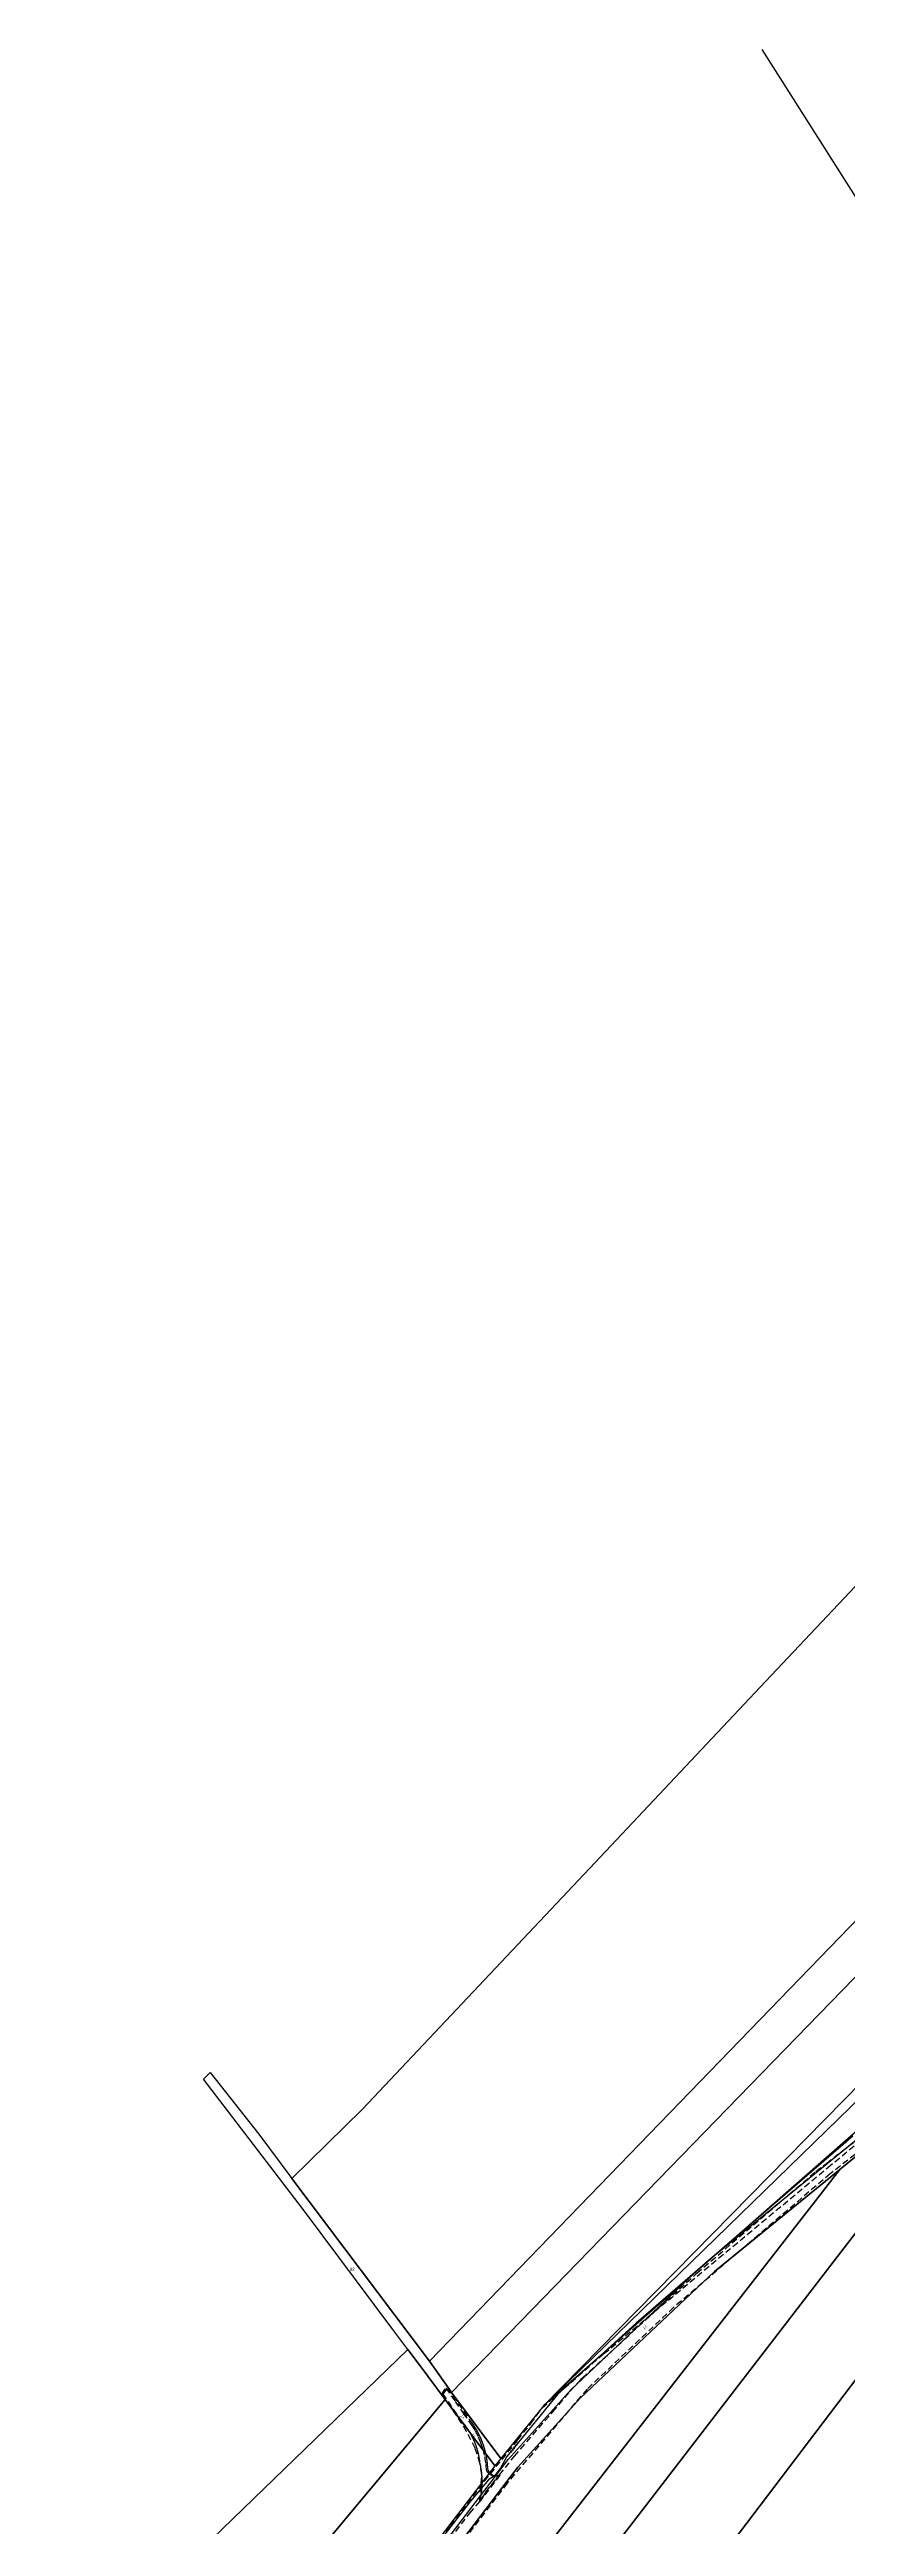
# Model space of a CAD drawing. Header units: metres. Extents: x 7542702 to 7555152, y 5804026 to 5815503.
# Drawn here: x 7547986 to 7548243, y 5807100 to 5807897 of the extents above; entities that cross this region are included whole.
import ezdxf

# ---------------------------------------------------------------- set-up
doc = ezdxf.new("R2010")
doc.units = ezdxf.units.M
doc.linetypes.add('4001', pattern=[0])
doc.linetypes.add('4003', pattern=[3, 2, -1])
for name, color, linetype in [('Drogi', 135, 'Continuous'), ('Dzialki', 165, 'Continuous'), ('Projekty', 252, 'Continuous'), ('Uz_Telekomunikacja', 252, 'Continuous')]:
    doc.layers.add(name, color=color, linetype=linetype)
doc.styles.get("Standard").update_dxf_attribs({"font": 'arial.ttf'})

# ---------------------------------------------------------------- blocks, each defined once
blk = doc.blocks.new('1756')
at = {"layer": 'Uz_Telekomunikacja', "color": 220, "linetype": 'Continuous'}
for radius in [0.16, 0.08]:
    blk.add_circle((0, 0), radius, dxfattribs=at)

msp = doc.modelspace()

# ---------------------------------------------------------------- linework, layer by layer
at = {"layer": 'Drogi', "color": 8, "linetype": '4003'}
for p, q in [((7548275.83, 5807243.62), (7548236.98, 5807213.53)), ((7548235.73, 5807216.88), (7548254.37, 5807231.33)), ((7548194.05, 5807181.5), (7548232.36, 5807214.28)), ((7548232.36, 5807214.28), (7548235.73, 5807216.88)), ((7548236.98, 5807213.53), (7548186.59, 5807170.46)), ((7548170.81, 5807160.25), (7548194.05, 5807181.5)), ((7548186.59, 5807170.46), (7548158.76, 5807144.19)), ((7548157.24, 5807147.71), (7548170.81, 5807160.25)), ((7548112, 5807142.62), (7548113.36, 5807144.53)), ((7548116.86, 5807135.64), (7548112, 5807142.62)), ((7548112.51, 5807142.56), (7548113.87, 5807144.51)), ((7548118.68, 5807133.6), (7548112.51, 5807142.56)), ((7548113.36, 5807144.53), (7548116.34, 5807140.26)), ((7548113.87, 5807144.51), (7548120.8, 5807134.54)), ((7548158.76, 5807144.19), (7548133.05, 5807113.94)), ((7548147.71, 5807136.9), (7548153.36, 5807143.55)), ((7548153.36, 5807143.55), (7548156.42, 5807146.83)), ((7548156.42, 5807146.83), (7548157.24, 5807147.71)), ((7548116.34, 5807140.26), (7548118.92, 5807136.45)), ((7548120.03, 5807130.52), (7548116.86, 5807135.64)), ((7548118.92, 5807136.45), (7548121.74, 5807132.53)), ((7548120.8, 5807134.54), (7548120.86, 5807134.46)), ((7548120.86, 5807134.46), (7548120.92, 5807134.38)), ((7548120.92, 5807134.38), (7548120.99, 5807134.3)), ((7548120.99, 5807134.3), (7548121.05, 5807134.22)), ((7548135.45, 5807122.63), (7548147.71, 5807136.9)), ((7548118.74, 5807133.52), (7548118.68, 5807133.6)), ((7548118.8, 5807133.45), (7548118.74, 5807133.52)), ((7548118.87, 5807133.37), (7548118.8, 5807133.45)), ((7548118.93, 5807133.29), (7548118.87, 5807133.37)), ((7548119, 5807133.22), (7548118.93, 5807133.29)), ((7548119.06, 5807133.14), (7548119, 5807133.22)), ((7548119.12, 5807133.06), (7548119.06, 5807133.14)), ((7548119.18, 5807132.98), (7548119.12, 5807133.06)), ((7548119.24, 5807132.9), (7548119.18, 5807132.98)), ((7548119.31, 5807132.83), (7548119.24, 5807132.9)), ((7548119.37, 5807132.75), (7548119.31, 5807132.83)), ((7548119.43, 5807132.67), (7548119.37, 5807132.75)), ((7548119.49, 5807132.59), (7548119.43, 5807132.67)), ((7548119.55, 5807132.51), (7548119.49, 5807132.59)), ((7548119.61, 5807132.43), (7548119.55, 5807132.51)), ((7548119.67, 5807132.35), (7548119.61, 5807132.43)), ((7548119.73, 5807132.27), (7548119.67, 5807132.35)), ((7548119.79, 5807132.19), (7548119.73, 5807132.27)), ((7548119.85, 5807132.11), (7548119.79, 5807132.19)), ((7548119.91, 5807132.02), (7548119.85, 5807132.11)), ((7548119.96, 5807131.94), (7548119.91, 5807132.02)), ((7548120.02, 5807131.86), (7548119.96, 5807131.94)), ((7548120.08, 5807131.78), (7548120.02, 5807131.86)), ((7548122.77, 5807125.15), (7548120.03, 5807130.52)), ((7548120.14, 5807131.7), (7548120.08, 5807131.78)), ((7548120.19, 5807131.62), (7548120.14, 5807131.7)), ((7548120.25, 5807131.53), (7548120.19, 5807131.62)), ((7548120.31, 5807131.45), (7548120.25, 5807131.53)), ((7548120.36, 5807131.37), (7548120.31, 5807131.45)), ((7548120.42, 5807131.28), (7548120.36, 5807131.37)), ((7548120.47, 5807131.2), (7548120.42, 5807131.28)), ((7548120.53, 5807131.12), (7548120.47, 5807131.2)), ((7548120.58, 5807131.03), (7548120.53, 5807131.12)), ((7548120.64, 5807130.95), (7548120.58, 5807131.03)), ((7548120.69, 5807130.86), (7548120.64, 5807130.95)), ((7548120.74, 5807130.78), (7548120.69, 5807130.86)), ((7548120.8, 5807130.7), (7548120.74, 5807130.78)), ((7548120.85, 5807130.61), (7548120.8, 5807130.7)), ((7548120.9, 5807130.52), (7548120.85, 5807130.61)), ((7548120.95, 5807130.44), (7548120.9, 5807130.52)), ((7548121, 5807130.35), (7548120.95, 5807130.44)), ((7548121.06, 5807130.27), (7548121, 5807130.35)), ((7548121.05, 5807134.22), (7548121.11, 5807134.14)), ((7548121.11, 5807130.18), (7548121.06, 5807130.27)), ((7548121.11, 5807134.14), (7548121.17, 5807134.06)), ((7548121.16, 5807130.1), (7548121.11, 5807130.18)), ((7548121.21, 5807130.01), (7548121.16, 5807130.1)), ((7548121.17, 5807134.06), (7548121.23, 5807133.98)), ((7548121.26, 5807129.92), (7548121.21, 5807130.01)), ((7548121.23, 5807133.98), (7548121.29, 5807133.9)), ((7548121.31, 5807129.84), (7548121.26, 5807129.92)), ((7548121.29, 5807133.9), (7548121.35, 5807133.82)), ((7548121.36, 5807129.75), (7548121.31, 5807129.84)), ((7548121.35, 5807133.82), (7548121.41, 5807133.74)), ((7548121.4, 5807129.66), (7548121.36, 5807129.75)), ((7548121.45, 5807129.57), (7548121.4, 5807129.66)), ((7548121.41, 5807133.74), (7548121.47, 5807133.66)), ((7548121.5, 5807129.49), (7548121.45, 5807129.57)), ((7548121.47, 5807133.66), (7548121.53, 5807133.58)), ((7548121.55, 5807129.4), (7548121.5, 5807129.49)), ((7548121.53, 5807133.58), (7548121.59, 5807133.5)), ((7548121.6, 5807129.31), (7548121.55, 5807129.4)), ((7548121.59, 5807133.5), (7548121.65, 5807133.42)), ((7548121.64, 5807129.22), (7548121.6, 5807129.31)), ((7548121.69, 5807129.13), (7548121.64, 5807129.22)), ((7548121.65, 5807133.42), (7548121.7, 5807133.34)), ((7548121.74, 5807129.04), (7548121.69, 5807129.13)), ((7548121.7, 5807133.34), (7548121.76, 5807133.26)), ((7548121.74, 5807132.53), (7548122.79, 5807130.79)), ((7548121.78, 5807128.96), (7548121.74, 5807129.04)), ((7548121.76, 5807133.26), (7548121.82, 5807133.18)), ((7548121.83, 5807128.87), (7548121.78, 5807128.96)), ((7548121.82, 5807133.18), (7548121.88, 5807133.1)), ((7548121.87, 5807128.78), (7548121.83, 5807128.87)), ((7548121.92, 5807128.69), (7548121.87, 5807128.78)), ((7548121.88, 5807133.1), (7548121.93, 5807133.01)), ((7548121.96, 5807128.6), (7548121.92, 5807128.69)), ((7548121.93, 5807133.01), (7548121.99, 5807132.93)), ((7548122, 5807128.51), (7548121.96, 5807128.6)), ((7548121.99, 5807132.93), (7548122.05, 5807132.85)), ((7548122.05, 5807128.42), (7548122, 5807128.51)), ((7548122.05, 5807132.85), (7548122.1, 5807132.76)), ((7548122.09, 5807128.33), (7548122.05, 5807128.42)), ((7548122.13, 5807128.24), (7548122.09, 5807128.33)), ((7548122.1, 5807132.76), (7548122.16, 5807132.68)), ((7548122.18, 5807128.15), (7548122.13, 5807128.24)), ((7548122.16, 5807132.68), (7548122.21, 5807132.6)), ((7548122.22, 5807128.06), (7548122.18, 5807128.15)), ((7548122.21, 5807132.6), (7548122.27, 5807132.52)), ((7548122.26, 5807127.97), (7548122.22, 5807128.06)), ((7548122.3, 5807127.88), (7548122.26, 5807127.97)), ((7548122.27, 5807132.52), (7548122.32, 5807132.43)), ((7548122.34, 5807127.78), (7548122.3, 5807127.88)), ((7548122.32, 5807132.43), (7548122.38, 5807132.35)), ((7548122.38, 5807127.69), (7548122.34, 5807127.78)), ((7548122.38, 5807132.35), (7548122.43, 5807132.26)), ((7548122.42, 5807127.6), (7548122.38, 5807127.69)), ((7548122.46, 5807127.51), (7548122.42, 5807127.6)), ((7548122.43, 5807132.26), (7548122.49, 5807132.18)), ((7548122.5, 5807127.42), (7548122.46, 5807127.51)), ((7548122.49, 5807132.18), (7548122.54, 5807132.1)), ((7548122.54, 5807127.32), (7548122.5, 5807127.42)), ((7548122.54, 5807132.1), (7548122.59, 5807132.01)), ((7548122.58, 5807127.23), (7548122.54, 5807127.32)), ((7548122.62, 5807127.14), (7548122.58, 5807127.23)), ((7548122.59, 5807132.01), (7548122.65, 5807131.93)), ((7548122.66, 5807127.05), (7548122.62, 5807127.14)), ((7548122.65, 5807131.93), (7548122.7, 5807131.84)), ((7548122.69, 5807126.96), (7548122.66, 5807127.05)), ((7548122.73, 5807126.86), (7548122.69, 5807126.96)), ((7548122.7, 5807131.84), (7548122.75, 5807131.76)), ((7548122.77, 5807126.77), (7548122.73, 5807126.86)), ((7548122.75, 5807131.76), (7548122.8, 5807131.67)), ((7548122.8, 5807126.68), (7548122.77, 5807126.77)), ((7548122.79, 5807130.79), (7548123.78, 5807128.82)), ((7548122.8, 5807131.67), (7548122.86, 5807131.58)), ((7548122.84, 5807126.58), (7548122.8, 5807126.68)), ((7548122.88, 5807126.49), (7548122.84, 5807126.58)), ((7548122.86, 5807131.58), (7548122.91, 5807131.5)), ((7548122.91, 5807126.4), (7548122.88, 5807126.49)), ((7548122.91, 5807131.5), (7548122.96, 5807131.41)), ((7548122.95, 5807126.3), (7548122.91, 5807126.4)), ((7548122.98, 5807126.21), (7548122.95, 5807126.3)), ((7548122.96, 5807131.41), (7548123.01, 5807131.33)), ((7548123.01, 5807131.33), (7548123.06, 5807131.24)), ((7548123.06, 5807131.24), (7548123.11, 5807131.15)), ((7548123.11, 5807131.15), (7548123.16, 5807131.07)), ((7548123.16, 5807131.07), (7548123.21, 5807130.98)), ((7548123.21, 5807130.98), (7548123.26, 5807130.89)), ((7548123.26, 5807130.89), (7548123.31, 5807130.81)), ((7548123.31, 5807130.81), (7548123.35, 5807130.72)), ((7548123.35, 5807130.72), (7548123.4, 5807130.63)), ((7548123.4, 5807130.63), (7548123.45, 5807130.54)), ((7548123.45, 5807130.54), (7548123.5, 5807130.46)), ((7548123.5, 5807130.46), (7548123.54, 5807130.37)), ((7548123.54, 5807130.37), (7548123.59, 5807130.28)), ((7548123.59, 5807130.28), (7548123.64, 5807130.19)), ((7548123.64, 5807130.19), (7548123.68, 5807130.1)), ((7548123.68, 5807130.1), (7548123.73, 5807130.01)), ((7548123.73, 5807130.01), (7548123.78, 5807129.92)), ((7548123.78, 5807129.92), (7548123.82, 5807129.83)), ((7548123.78, 5807128.82), (7548124.51, 5807126.98)), ((7548123.82, 5807129.83), (7548123.87, 5807129.74)), ((7548123.87, 5807129.74), (7548123.91, 5807129.66)), ((7548123.91, 5807129.66), (7548123.96, 5807129.57)), ((7548123.96, 5807129.57), (7548124, 5807129.48)), ((7548124, 5807129.48), (7548124.04, 5807129.39)), ((7548124.04, 5807129.39), (7548124.09, 5807129.3)), ((7548124.09, 5807129.3), (7548124.13, 5807129.2)), ((7548124.13, 5807129.2), (7548124.17, 5807129.12)), ((7548124.17, 5807129.12), (7548124.21, 5807129.02)), ((7548124.21, 5807129.02), (7548124.26, 5807128.93)), ((7548124.26, 5807128.93), (7548124.3, 5807128.84)), ((7548124.3, 5807128.84), (7548124.34, 5807128.75)), ((7548124.34, 5807128.75), (7548124.38, 5807128.66)), ((7548124.38, 5807128.66), (7548124.42, 5807128.57)), ((7548124.42, 5807128.57), (7548124.46, 5807128.48)), ((7548124.46, 5807128.48), (7548124.5, 5807128.39)), ((7548124.5, 5807128.39), (7548124.54, 5807128.29)), ((7548124.51, 5807126.98), (7548125.21, 5807124.83)), ((7548124.54, 5807128.29), (7548124.58, 5807128.2)), ((7548124.58, 5807128.2), (7548124.62, 5807128.11)), ((7548124.62, 5807128.11), (7548124.66, 5807128.02)), ((7548124.66, 5807128.02), (7548124.7, 5807127.92)), ((7548124.7, 5807127.92), (7548124.73, 5807127.83)), ((7548124.73, 5807127.83), (7548124.77, 5807127.74)), ((7548124.77, 5807127.74), (7548124.81, 5807127.65)), ((7548124.81, 5807127.65), (7548124.84, 5807127.55)), ((7548124.84, 5807127.55), (7548124.88, 5807127.46)), ((7548124.88, 5807127.46), (7548124.92, 5807127.37)), ((7548124.92, 5807127.37), (7548124.95, 5807127.28)), ((7548124.95, 5807127.28), (7548124.99, 5807127.18)), ((7548124.99, 5807127.18), (7548125.02, 5807127.09)), ((7548125.02, 5807127.09), (7548125.06, 5807126.99)), ((7548125.06, 5807126.99), (7548125.09, 5807126.9)), ((7548125.09, 5807126.9), (7548125.13, 5807126.81)), ((7548125.13, 5807126.81), (7548125.16, 5807126.71)), ((7548125.16, 5807126.71), (7548125.2, 5807126.62)), ((7548125.2, 5807126.62), (7548125.23, 5807126.52)), ((7548125.23, 5807126.52), (7548125.26, 5807126.43)), ((7548125.26, 5807126.43), (7548125.29, 5807126.33)), ((7548125.29, 5807126.33), (7548125.33, 5807126.24)), ((7548124.32, 5807120.36), (7548122.77, 5807125.15)), ((7548123.01, 5807126.11), (7548122.98, 5807126.21)), ((7548123.05, 5807126.02), (7548123.01, 5807126.11)), ((7548123.08, 5807125.92), (7548123.05, 5807126.02)), ((7548123.11, 5807125.83), (7548123.08, 5807125.92)), ((7548123.15, 5807125.74), (7548123.11, 5807125.83)), ((7548123.18, 5807125.64), (7548123.15, 5807125.74)), ((7548123.21, 5807125.55), (7548123.18, 5807125.64)), ((7548123.25, 5807125.43), (7548123.21, 5807125.55)), ((7548123.28, 5807125.34), (7548123.25, 5807125.43)), ((7548123.31, 5807125.24), (7548123.28, 5807125.34)), ((7548123.34, 5807125.15), (7548123.31, 5807125.24)), ((7548123.37, 5807125.05), (7548123.34, 5807125.15)), ((7548123.4, 5807124.96), (7548123.37, 5807125.05)), ((7548123.43, 5807124.86), (7548123.4, 5807124.96)), ((7548123.46, 5807124.76), (7548123.43, 5807124.86)), ((7548123.48, 5807124.67), (7548123.46, 5807124.76)), ((7548123.51, 5807124.57), (7548123.48, 5807124.67)), ((7548123.54, 5807124.48), (7548123.51, 5807124.57)), ((7548123.57, 5807124.38), (7548123.54, 5807124.48)), ((7548123.59, 5807124.28), (7548123.57, 5807124.38)), ((7548123.62, 5807124.19), (7548123.59, 5807124.28)), ((7548123.64, 5807124.09), (7548123.62, 5807124.19)), ((7548123.67, 5807123.99), (7548123.64, 5807124.09)), ((7548123.7, 5807123.9), (7548123.67, 5807123.99)), ((7548123.72, 5807123.8), (7548123.7, 5807123.9)), ((7548123.74, 5807123.7), (7548123.72, 5807123.8)), ((7548123.77, 5807123.6), (7548123.74, 5807123.7)), ((7548123.79, 5807123.51), (7548123.77, 5807123.6)), ((7548123.81, 5807123.41), (7548123.79, 5807123.51)), ((7548123.84, 5807123.31), (7548123.81, 5807123.41)), ((7548123.86, 5807123.22), (7548123.84, 5807123.31)), ((7548123.88, 5807123.12), (7548123.86, 5807123.22)), ((7548123.9, 5807123.02), (7548123.88, 5807123.12)), ((7548123.92, 5807122.92), (7548123.9, 5807123.02)), ((7548123.94, 5807122.82), (7548123.92, 5807122.92)), ((7548123.96, 5807122.73), (7548123.94, 5807122.82)), ((7548123.98, 5807122.63), (7548123.96, 5807122.73)), ((7548124, 5807122.53), (7548123.98, 5807122.63)), ((7548124.02, 5807122.43), (7548124, 5807122.53)), ((7548124.04, 5807122.33), (7548124.02, 5807122.43)), ((7548124.06, 5807122.24), (7548124.04, 5807122.33)), ((7548124.07, 5807122.14), (7548124.06, 5807122.24)), ((7548124.09, 5807122.04), (7548124.07, 5807122.14)), ((7548124.11, 5807121.94), (7548124.09, 5807122.04)), ((7548124.12, 5807121.84), (7548124.11, 5807121.94)), ((7548124.14, 5807121.74), (7548124.12, 5807121.84)), ((7548124.16, 5807121.64), (7548124.14, 5807121.74)), ((7548124.17, 5807121.54), (7548124.16, 5807121.64)), ((7548124.19, 5807121.45), (7548124.17, 5807121.54)), ((7548124.2, 5807121.35), (7548124.19, 5807121.45)), ((7548124.22, 5807121.25), (7548124.2, 5807121.35)), ((7548124.23, 5807121.15), (7548124.22, 5807121.25)), ((7548124.24, 5807121.05), (7548124.23, 5807121.15)), ((7548124.25, 5807120.95), (7548124.24, 5807121.05)), ((7548124.27, 5807120.85), (7548124.25, 5807120.95)), ((7548124.28, 5807120.75), (7548124.27, 5807120.85)), ((7548124.29, 5807120.65), (7548124.28, 5807120.75)), ((7548124.3, 5807120.55), (7548124.29, 5807120.65)), ((7548124.31, 5807120.45), (7548124.3, 5807120.55)), ((7548124.32, 5807120.35), (7548124.31, 5807120.45)), ((7548124.93, 5807116.6), (7548124.32, 5807120.36)), ((7548124.35, 5807120.25), (7548124.32, 5807120.35)), ((7548124.37, 5807120.15), (7548124.35, 5807120.25)), ((7548124.39, 5807120.06), (7548124.37, 5807120.15)), ((7548124.41, 5807119.96), (7548124.39, 5807120.06)), ((7548124.44, 5807119.86), (7548124.41, 5807119.96)), ((7548124.46, 5807119.76), (7548124.44, 5807119.86)), ((7548124.48, 5807119.66), (7548124.46, 5807119.76)), ((7548124.5, 5807119.57), (7548124.48, 5807119.66)), ((7548124.52, 5807119.47), (7548124.5, 5807119.57)), ((7548124.54, 5807119.37), (7548124.52, 5807119.47)), ((7548124.56, 5807119.27), (7548124.54, 5807119.37)), ((7548124.57, 5807119.17), (7548124.56, 5807119.27)), ((7548124.59, 5807119.08), (7548124.57, 5807119.17)), ((7548124.61, 5807118.98), (7548124.59, 5807119.08)), ((7548124.63, 5807118.88), (7548124.61, 5807118.98)), ((7548124.64, 5807118.78), (7548124.63, 5807118.88)), ((7548124.66, 5807118.68), (7548124.64, 5807118.78)), ((7548124.68, 5807118.58), (7548124.66, 5807118.68)), ((7548124.7, 5807118.48), (7548124.68, 5807118.58)), ((7548124.71, 5807118.38), (7548124.7, 5807118.48)), ((7548124.73, 5807118.29), (7548124.71, 5807118.38)), ((7548125.21, 5807124.83), (7548125.79, 5807122.4)), ((7548125.33, 5807126.24), (7548125.34, 5807126.2)), ((7548125.34, 5807126.2), (7548125.37, 5807126.11)), ((7548125.37, 5807126.11), (7548125.4, 5807126.01)), ((7548125.4, 5807126.01), (7548125.43, 5807125.92)), ((7548125.43, 5807125.92), (7548125.46, 5807125.82)), ((7548125.46, 5807125.82), (7548125.49, 5807125.72)), ((7548125.49, 5807125.72), (7548125.52, 5807125.63)), ((7548125.52, 5807125.63), (7548125.55, 5807125.53)), ((7548125.55, 5807125.53), (7548125.58, 5807125.44)), ((7548125.58, 5807125.44), (7548125.61, 5807125.34)), ((7548125.61, 5807125.34), (7548125.64, 5807125.25)), ((7548125.64, 5807125.25), (7548125.67, 5807125.15)), ((7548125.67, 5807125.15), (7548125.7, 5807125.06)), ((7548125.7, 5807125.06), (7548125.72, 5807124.96)), ((7548125.72, 5807124.96), (7548125.75, 5807124.86)), ((7548125.75, 5807124.86), (7548125.78, 5807124.77)), ((7548125.78, 5807124.77), (7548125.8, 5807124.67)), ((7548125.79, 5807122.4), (7548126.15, 5807120.21)), ((7548125.8, 5807124.67), (7548125.83, 5807124.57)), ((7548125.83, 5807124.57), (7548125.85, 5807124.48)), ((7548125.85, 5807124.48), (7548125.88, 5807124.38)), ((7548125.88, 5807124.38), (7548125.9, 5807124.28)), ((7548125.9, 5807124.28), (7548125.93, 5807124.19)), ((7548125.93, 5807124.19), (7548125.95, 5807124.09)), ((7548125.95, 5807124.09), (7548125.98, 5807123.99)), ((7548125.98, 5807123.99), (7548126, 5807123.9)), ((7548126, 5807123.9), (7548126.02, 5807123.8)), ((7548126.02, 5807123.8), (7548126.05, 5807123.7)), ((7548126.05, 5807123.7), (7548126.07, 5807123.6)), ((7548126.07, 5807123.6), (7548126.09, 5807123.5)), ((7548126.09, 5807123.5), (7548126.11, 5807123.41)), ((7548126.11, 5807123.41), (7548126.13, 5807123.31)), ((7548126.13, 5807123.31), (7548126.15, 5807123.21)), ((7548126.15, 5807123.21), (7548126.18, 5807123.11)), ((7548126.15, 5807120.21), (7548126.16, 5807119.34)), ((7548126.16, 5807119.34), (7548126.33, 5807118.28)), ((7548126.18, 5807123.11), (7548126.2, 5807123.02)), ((7548126.2, 5807123.02), (7548126.22, 5807122.92)), ((7548126.22, 5807122.92), (7548126.23, 5807122.82)), ((7548126.23, 5807122.82), (7548126.25, 5807122.72)), ((7548126.25, 5807122.72), (7548126.27, 5807122.62)), ((7548126.27, 5807122.62), (7548126.29, 5807122.52)), ((7548126.29, 5807122.52), (7548126.31, 5807122.43)), ((7548126.31, 5807122.43), (7548126.33, 5807122.33)), ((7548126.33, 5807122.33), (7548126.34, 5807122.23)), ((7548126.34, 5807122.23), (7548126.36, 5807122.13)), ((7548126.36, 5807122.13), (7548126.38, 5807122.03)), ((7548126.38, 5807122.03), (7548126.39, 5807121.93)), ((7548126.39, 5807121.93), (7548126.41, 5807121.84)), ((7548126.41, 5807121.84), (7548126.42, 5807121.74)), ((7548126.42, 5807121.74), (7548126.44, 5807121.64)), ((7548126.44, 5807121.64), (7548126.46, 5807121.54)), ((7548126.46, 5807121.54), (7548126.47, 5807121.44)), ((7548126.47, 5807121.44), (7548126.48, 5807121.34)), ((7548126.48, 5807121.34), (7548126.5, 5807121.24)), ((7548126.5, 5807121.24), (7548126.51, 5807121.14)), ((7548126.51, 5807121.14), (7548126.52, 5807121.04)), ((7548126.52, 5807121.04), (7548126.54, 5807120.94)), ((7548126.54, 5807120.94), (7548126.55, 5807120.84)), ((7548126.55, 5807120.84), (7548126.56, 5807120.75)), ((7548126.56, 5807120.75), (7548126.57, 5807120.65)), ((7548126.57, 5807120.65), (7548126.58, 5807120.55)), ((7548126.58, 5807120.55), (7548126.59, 5807120.45)), ((7548126.59, 5807120.45), (7548126.6, 5807120.35)), ((7548126.6, 5807120.35), (7548126.62, 5807120.25)), ((7548126.62, 5807120.25), (7548126.62, 5807120.15)), ((7548126.62, 5807120.15), (7548126.63, 5807120.05)), ((7548126.63, 5807120.05), (7548126.64, 5807119.95)), ((7548126.64, 5807119.95), (7548126.65, 5807119.85)), ((7548126.65, 5807119.85), (7548126.66, 5807119.75)), ((7548126.66, 5807119.75), (7548126.67, 5807119.65)), ((7548126.67, 5807119.65), (7548126.68, 5807119.55)), ((7548126.68, 5807119.55), (7548126.68, 5807119.45)), ((7548126.68, 5807119.45), (7548126.69, 5807119.35)), ((7548126.69, 5807119.35), (7548126.7, 5807119.25)), ((7548126.7, 5807119.25), (7548126.7, 5807119.15)), ((7548126.7, 5807119.15), (7548126.71, 5807119.05)), ((7548126.71, 5807119.05), (7548126.71, 5807118.98)), ((7548126.71, 5807118.98), (7548126.72, 5807118.88)), ((7548126.72, 5807118.88), (7548126.73, 5807118.78)), ((7548126.73, 5807118.78), (7548126.74, 5807118.69)), ((7548126.74, 5807118.69), (7548126.76, 5807118.59)), ((7548126.76, 5807118.59), (7548126.78, 5807118.49)), ((7548126.78, 5807118.49), (7548126.81, 5807118.39)), ((7548126.81, 5807118.39), (7548126.84, 5807118.3)), ((7548130.61, 5807116.61), (7548135.45, 5807122.63)), ((7548133.05, 5807113.94), (7548097.6, 5807067.23)), ((7548130.68, 5807116.49), (7548124.24, 5807107.98, 134.64)), ((7548124.25, 5807107.98), (7548124.93, 5807116.6)), ((7548126.22, 5807111.13), (7548124.25, 5807107.98)), ((7548124.25, 5807107.98), (7548126.22, 5807111.13)), ((7548124.71, 5807110.24), (7548124.72, 5807110.34)), ((7548124.72, 5807110.34), (7548124.74, 5807110.43)), ((7548124.74, 5807118.19), (7548124.73, 5807118.29)), ((7548124.76, 5807118.09), (7548124.74, 5807118.19)), ((7548124.74, 5807110.43), (7548124.75, 5807110.53)), ((7548124.75, 5807110.53), (7548124.76, 5807110.63)), ((7548124.77, 5807117.99), (7548124.76, 5807118.09)), ((7548124.76, 5807110.63), (7548124.78, 5807110.73)), ((7548124.78, 5807117.89), (7548124.77, 5807117.99)), ((7548124.8, 5807117.79), (7548124.78, 5807117.89)), ((7548124.78, 5807110.73), (7548124.79, 5807110.83)), ((7548124.79, 5807110.83), (7548124.81, 5807110.93)), ((7548124.81, 5807117.69), (7548124.8, 5807117.79)), ((7548124.82, 5807117.59), (7548124.81, 5807117.69)), ((7548124.81, 5807110.93), (7548124.82, 5807111.03)), ((7548124.84, 5807117.49), (7548124.82, 5807117.59)), ((7548124.82, 5807111.03), (7548124.83, 5807111.13)), ((7548124.83, 5807111.13), (7548124.84, 5807111.23)), ((7548124.85, 5807117.4), (7548124.84, 5807117.49)), ((7548124.84, 5807111.23), (7548124.86, 5807111.33)), ((7548124.86, 5807117.3), (7548124.85, 5807117.4)), ((7548124.87, 5807117.2), (7548124.86, 5807117.3)), ((7548124.86, 5807111.33), (7548124.87, 5807111.43)), ((7548124.88, 5807117.1), (7548124.87, 5807117.2)), ((7548124.87, 5807111.43), (7548124.88, 5807111.52)), ((7548124.89, 5807117), (7548124.88, 5807117.1)), ((7548124.88, 5807111.52), (7548124.89, 5807111.62)), ((7548124.9, 5807116.9), (7548124.89, 5807117)), ((7548124.89, 5807111.62), (7548124.9, 5807111.72)), ((7548124.91, 5807116.8), (7548124.9, 5807116.9)), ((7548124.9, 5807111.72), (7548124.91, 5807111.82)), ((7548124.92, 5807116.7), (7548124.91, 5807116.8)), ((7548124.91, 5807111.82), (7548124.92, 5807111.92)), ((7548124.93, 5807116.6, 134.72), (7548124.92, 5807116.7)), ((7548124.92, 5807111.92), (7548124.93, 5807112.02)), ((7548124.94, 5807116.52), (7548124.93, 5807116.6, 134.72)), ((7548124.93, 5807112.02), (7548124.94, 5807112.12)), ((7548124.94, 5807116.42), (7548124.94, 5807116.52)), ((7548124.95, 5807116.32), (7548124.94, 5807116.42)), ((7548124.94, 5807112.22), (7548124.95, 5807112.32)), ((7548124.94, 5807112.12), (7548124.94, 5807112.22)), ((7548124.96, 5807116.22), (7548124.95, 5807116.32)), ((7548124.95, 5807112.32), (7548124.96, 5807112.42)), ((7548124.97, 5807116.12), (7548124.96, 5807116.22)), ((7548124.96, 5807112.42), (7548124.97, 5807112.52)), ((7548124.97, 5807116.02), (7548124.97, 5807116.12)), ((7548124.98, 5807115.92), (7548124.97, 5807116.02)), ((7548124.97, 5807112.62), (7548124.98, 5807112.72)), ((7548124.97, 5807112.52), (7548124.97, 5807112.62)), ((7548124.99, 5807115.82), (7548124.98, 5807115.92)), ((7548124.98, 5807112.82), (7548124.99, 5807112.92)), ((7548124.98, 5807112.72), (7548124.98, 5807112.82)), ((7548124.99, 5807115.72), (7548124.99, 5807115.82)), ((7548125, 5807115.62), (7548124.99, 5807115.72)), ((7548124.99, 5807112.92), (7548125, 5807113.02)), ((7548125, 5807115.52), (7548125, 5807115.62)), ((7548125, 5807115.42), (7548125, 5807115.52)), ((7548125.01, 5807115.32), (7548125, 5807115.42)), ((7548125, 5807113.22), (7548125.01, 5807113.32)), ((7548125, 5807113.12), (7548125, 5807113.22)), ((7548125, 5807113.02), (7548125, 5807113.12)), ((7548125.01, 5807115.22), (7548125.01, 5807115.32)), ((7548125.02, 5807115.12), (7548125.01, 5807115.22)), ((7548125.01, 5807113.42), (7548125.02, 5807113.52)), ((7548125.01, 5807113.32), (7548125.01, 5807113.42)), ((7548125.02, 5807115.02), (7548125.02, 5807115.12)), ((7548125.02, 5807114.92), (7548125.02, 5807115.02)), ((7548125.02, 5807114.82), (7548125.02, 5807114.92)), ((7548125.02, 5807114.72), (7548125.02, 5807114.82)), ((7548125.03, 5807114.62), (7548125.02, 5807114.72)), ((7548125.02, 5807113.92), (7548125.03, 5807114.02)), ((7548125.02, 5807113.82), (7548125.02, 5807113.92)), ((7548125.02, 5807113.72), (7548125.02, 5807113.82)), ((7548125.02, 5807113.62), (7548125.02, 5807113.72)), ((7548125.02, 5807113.52), (7548125.02, 5807113.62)), ((7548125.03, 5807114.52), (7548125.03, 5807114.62)), ((7548125.03, 5807114.42), (7548125.03, 5807114.52)), ((7548125.03, 5807114.32), (7548125.03, 5807114.42)), ((7548125.03, 5807114.22), (7548125.03, 5807114.32)), ((7548125.03, 5807114.12), (7548125.03, 5807114.22)), ((7548125.03, 5807114.02), (7548125.03, 5807114.12)), ((7548130.61, 5807116.61), (7548126.22, 5807111.13)), ((7548126.22, 5807111.13), (7548130.61, 5807116.61)), ((7548126.33, 5807118.28), (7548126.44, 5807117.88)), ((7548126.44, 5807117.88), (7548126.75, 5807117.41)), ((7548126.75, 5807117.41), (7548127.34, 5807116.83)), ((7548126.84, 5807118.3), (7548126.87, 5807118.2)), ((7548126.87, 5807118.2), (7548126.9, 5807118.11)), ((7548126.9, 5807118.11), (7548126.94, 5807118.02)), ((7548126.94, 5807118.02), (7548126.98, 5807117.92)), ((7548126.98, 5807117.92), (7548127.02, 5807117.84)), ((7548127.02, 5807117.84), (7548127.07, 5807117.75)), ((7548127.07, 5807117.75), (7548127.12, 5807117.66)), ((7548127.12, 5807117.66), (7548127.18, 5807117.58)), ((7548127.18, 5807117.58), (7548127.23, 5807117.49)), ((7548127.23, 5807117.49), (7548127.29, 5807117.41)), ((7548127.29, 5807117.41), (7548127.35, 5807117.33)), ((7548127.34, 5807116.83), (7548127.99, 5807116.45)), ((7548127.35, 5807117.33), (7548127.42, 5807117.26)), ((7548127.42, 5807117.26), (7548127.48, 5807117.18)), ((7548127.48, 5807117.18), (7548127.55, 5807117.11)), ((7548127.55, 5807117.11), (7548127.62, 5807117.04)), ((7548127.62, 5807117.04), (7548127.7, 5807116.98)), ((7548127.7, 5807116.98), (7548127.78, 5807116.91)), ((7548127.78, 5807116.91), (7548127.86, 5807116.85)), ((7548127.86, 5807116.85), (7548127.94, 5807116.79)), ((7548127.94, 5807116.79), (7548128.02, 5807116.73)), ((7548127.99, 5807116.45), (7548128.44, 5807116.31)), ((7548128.02, 5807116.73), (7548128.1, 5807116.68)), ((7548128.1, 5807116.68), (7548128.13, 5807116.67)), ((7548128.13, 5807116.67), (7548128.21, 5807116.62)), ((7548128.21, 5807116.62), (7548128.3, 5807116.57)), ((7548128.3, 5807116.57), (7548128.39, 5807116.53)), ((7548128.39, 5807116.53), (7548128.48, 5807116.49)), ((7548128.44, 5807116.31), (7548128.97, 5807116.24)), ((7548128.48, 5807116.49), (7548128.58, 5807116.45)), ((7548128.58, 5807116.45), (7548128.67, 5807116.42)), ((7548128.67, 5807116.42), (7548128.77, 5807116.39)), ((7548128.77, 5807116.39), (7548128.86, 5807116.36)), ((7548128.86, 5807116.36), (7548128.96, 5807116.34)), ((7548128.96, 5807116.34), (7548129.06, 5807116.32)), ((7548128.97, 5807116.24), (7548129.71, 5807116.38)), ((7548129.06, 5807116.32), (7548129.16, 5807116.3)), ((7548129.16, 5807116.3), (7548129.26, 5807116.29)), ((7548129.26, 5807116.29), (7548129.36, 5807116.28)), ((7548129.36, 5807116.28), (7548129.46, 5807116.27)), ((7548129.46, 5807116.27), (7548129.56, 5807116.27)), ((7548129.56, 5807116.27), (7548129.66, 5807116.27)), ((7548129.66, 5807116.27), (7548129.76, 5807116.28)), ((7548129.71, 5807116.38), (7548130.61, 5807116.61)), ((7548129.76, 5807116.28), (7548129.85, 5807116.28)), ((7548129.85, 5807116.28), (7548129.95, 5807116.29)), ((7548129.95, 5807116.29), (7548130.05, 5807116.31)), ((7548130.05, 5807116.31), (7548130.15, 5807116.33)), ((7548130.15, 5807116.33), (7548130.25, 5807116.35)), ((7548130.25, 5807116.35), (7548130.35, 5807116.37)), ((7548130.35, 5807116.37), (7548130.44, 5807116.4)), ((7548130.44, 5807116.4), (7548130.54, 5807116.43)), ((7548130.54, 5807116.43), (7548130.63, 5807116.47)), ((7548130.63, 5807116.47), (7548130.68, 5807116.49)), ((7548109.26, 5807088.88), (7548121.01, 5807104.2)), ((7548121.01, 5807104.2), (7548124.25, 5807107.98)), ((7548124.24, 5807107.98, 134.64), (7548124.27, 5807108.08)), ((7548124.27, 5807108.08), (7548124.29, 5807108.18)), ((7548124.29, 5807108.18), (7548124.32, 5807108.28)), ((7548124.32, 5807108.28), (7548124.34, 5807108.37)), ((7548124.34, 5807108.37), (7548124.36, 5807108.47)), ((7548124.36, 5807108.47), (7548124.38, 5807108.57)), ((7548124.38, 5807108.57), (7548124.41, 5807108.66)), ((7548124.41, 5807108.66), (7548124.43, 5807108.76)), ((7548124.43, 5807108.76), (7548124.45, 5807108.86)), ((7548124.45, 5807108.86), (7548124.47, 5807108.96)), ((7548124.47, 5807108.96), (7548124.49, 5807109.06)), ((7548124.49, 5807109.06), (7548124.51, 5807109.15)), ((7548124.51, 5807109.15), (7548124.53, 5807109.25)), ((7548124.53, 5807109.25), (7548124.55, 5807109.35)), ((7548124.55, 5807109.35), (7548124.57, 5807109.45)), ((7548124.57, 5807109.45), (7548124.59, 5807109.55)), ((7548124.59, 5807109.55), (7548124.6, 5807109.64)), ((7548124.6, 5807109.64), (7548124.62, 5807109.74)), ((7548124.62, 5807109.74), (7548124.64, 5807109.84)), ((7548124.64, 5807109.84), (7548124.66, 5807109.94)), ((7548124.66, 5807109.94), (7548124.67, 5807110.04)), ((7548124.67, 5807110.04), (7548124.69, 5807110.14)), ((7548124.69, 5807110.14), (7548124.71, 5807110.24))]:
    msp.add_line(p, q, dxfattribs=at)
at = {"layer": 'Dzialki'}
for p, q in [((7548247.4, 5807846.58), (7548215.13, 5807897.48)), ((7548144.82, 5807138.92), (7548487.94, 5807472.94)), ((7548487.94, 5807472.94), (7548144.82, 5807138.92)), ((7548108.1, 5807153.21), (7548398.47, 5807453.74)), ((7548398.47, 5807453.74), (7548108.1, 5807153.21)), ((7548115.2, 5807143.08), (7548415.88, 5807452.95)), ((7548415.88, 5807452.95), (7548115.2, 5807143.08)), ((7548214.49, 5807370.18), (7548289.22, 5807449.73)), ((7548434.91, 5807434.49), (7548144.82, 5807138.92)), ((7548144.82, 5807138.92), (7548434.91, 5807434.49)), ((7548161.32, 5807313.77), (7548214.49, 5807370.18)), ((7548086.48, 5807234.36), (7548161.32, 5807313.77)), ((7548035.44, 5807243.95), (7548037.48, 5807246.17)), ((7548037.48, 5807246.17), (7548053.19, 5807226.26)), ((7548286.88, 5807248.81), (7548061.63, 5806955.78)), ((7548061.63, 5806955.78), (7548286.88, 5807248.81)), ((7548085.06, 5806936.2), (7548320.86, 5807247.1)), ((7548320.86, 5807247.1), (7548085.06, 5806936.2)), ((7548270.91, 5807249.69), (7548144.82, 5807138.92)), ((7548067.56, 5807201.97), (7548035.44, 5807243.95)), ((7548063.78, 5807212.05), (7548086.48, 5807234.36)), ((7548197.12, 5807185.03), (7548254.03, 5807231.51)), ((7548053.19, 5807226.26), (7548063.78, 5807212.05)), ((7548240.03, 5807214.91), (7548256.42, 5807228.29)), ((7548256.42, 5807228.29), (7548240.03, 5807214.91)), ((7548240.03, 5807214.91), (7548047.81, 5806967.32)), ((7548047.81, 5806967.32), (7548240.03, 5807214.91)), ((7548199.76, 5807182.03), (7548240.03, 5807214.91)), ((7548240.03, 5807214.91), (7548199.76, 5807182.03)), ((7548108.1, 5807153.21), (7548063.78, 5807212.05)), ((7548063.78, 5807212.05), (7548108.1, 5807153.21)), ((7548095.95, 5807163.86), (7548067.56, 5807201.97)), ((7548153.65, 5807144.04), (7548197.12, 5807185.03)), ((7548156.51, 5807141.25), (7548199.76, 5807182.03)), ((7548199.76, 5807182.03), (7548156.51, 5807141.25)), ((7548101.13, 5807156.93), (7548095.95, 5807163.86)), ((7547985.88, 5807045.44), (7548101.13, 5807156.93)), ((7548101.13, 5807156.93), (7548104.71, 5807152.12)), ((7548104.71, 5807152.12), (7548101.13, 5807156.93)), ((7548104.71, 5807152.12), (7548113.08, 5807140.89)), ((7548113.08, 5807140.89), (7548104.71, 5807152.12)), ((7548114.28, 5807144.39), (7548108.1, 5807153.21)), ((7548108.1, 5807153.21), (7548114.28, 5807144.39)), ((7548115.2, 5807143.08), (7548114.28, 5807144.39)), ((7548114.28, 5807144.39), (7548115.2, 5807143.08)), ((7548131.02, 5807121.85), (7548115.2, 5807143.08)), ((7548115.2, 5807143.08), (7548131.02, 5807121.85)), ((7548133.42, 5807121.58), (7548153.65, 5807144.04)), ((7548010.64, 5807017.84), (7548113.08, 5807140.89)), ((7548113.08, 5807140.89), (7548010.64, 5807017.84)), ((7548113.08, 5807140.89), (7548129.07, 5807119.44)), ((7548129.07, 5807119.44), (7548113.08, 5807140.89)), ((7548144.82, 5807138.92), (7548131.02, 5807121.85)), ((7548136.5, 5807119.02), (7548156.51, 5807141.25)), ((7548156.51, 5807141.25), (7548136.5, 5807119.02)), ((7548129.07, 5807119.44), (7548025.8, 5806984.74)), ((7548131.02, 5807121.85), (7548129.07, 5807119.44)), ((7548130.71, 5807118.02), (7548133.42, 5807121.58)), ((7548134.06, 5807115.82), (7548136.5, 5807119.02)), ((7548136.5, 5807119.02), (7548134.06, 5807115.82)), ((7548054.79, 5807018.48), (7548130.71, 5807118.02)), ((7548077.23, 5807041.31), (7548134.06, 5807115.82)), ((7548134.06, 5807115.82), (7548077.23, 5807041.31))]:
    msp.add_line(p, q, dxfattribs=at)
at = {"layer": 'Projekty', "linetype": '4003'}
for p, q in [((7548236.19, 5807215.51), (7548256.51, 5807232.37)), ((7548205.68, 5807190.16), (7548236.19, 5807215.51)), ((7548164.18, 5807155.61), (7548205.68, 5807190.16)), ((7548151.28, 5807144.38), (7548164.18, 5807155.61)), ((7548144.33, 5807138.15), (7548151.28, 5807144.38)), ((7548140.66, 5807133.09), (7548144.33, 5807138.15)), ((7548125.81, 5807114.56), (7548136.47, 5807127.83)), ((7548136.47, 5807127.83), (7548140.66, 5807133.09)), ((7548114.93, 5807100.1), (7548125.81, 5807114.56)), ((7548097.01, 5807076.89), (7548114.93, 5807100.1))]:
    msp.add_line(p, q, dxfattribs=at)
at = {"layer": 'Uz_Telekomunikacja', "linetype": '4001'}
for p, q in [((7548244.24, 5807225.61, 135.97), (7548207.69, 5807194.12, 135.17)), ((7548207.69, 5807194.12, 135.17), (7548174.52, 5807165.4, 134.47)), ((7548174.52, 5807165.4, 134.47), (7548149.2, 5807142.47, 134.07)), ((7548149.2, 5807142.47, 134.07), (7548132.91, 5807122.47, 133.77)), ((7548131.04, 5807118.93, 133.67), (7548129.09, 5807116.41, 133.57)), ((7548132.91, 5807122.47, 133.77), (7548131.04, 5807118.93, 133.67)), ((7548127.06, 5807114.99, 133.47), (7548121.25, 5807108.1, 133.47)), ((7548129.09, 5807116.41, 133.57), (7548127.06, 5807114.99, 133.47)), ((7548121.25, 5807108.1, 133.47), (7548099.3, 5807079.93, 133.07))]:
    msp.add_line(p, q, dxfattribs=at)

# ---------------------------------------------------------------- block references
at = {"layer": 'Uz_Telekomunikacja', "xscale": 0.5, "yscale": 0.5, "zscale": 0.5}
msp.add_blockref('1756', (7548135.24, 5807125.33), dxfattribs=at)

# ---------------------------------------------------------------- texts
at = {"layer": 'Drogi', "color": 8, "oblique": 15}
for s, rotation, p in [(' j.i. ', 46.06, (7548176.98, 5807163.12)), (' j.i. ', 316.25, (7548117.75, 5807135.69)), ('j.i. ', 293.96249, (7548121.69, 5807129.79))]:
    msp.add_text(s, height=1, rotation=rotation, dxfattribs=at).set_placement(p)
at = {"layer": 'Dzialki'}
msp.add_text('92', height=1, dxfattribs=at).set_placement((7548082.42, 5807182.3))
at = {"layer": 'Uz_Telekomunikacja', "oblique": 15}
for s, rotation, p in [('t', 40.74686, (7548242.13, 5807223.2)), ('133.47', 50.83719, (7548134.42, 5807123.6))]:
    msp.add_text(s, height=0.9, rotation=rotation, dxfattribs=at).set_placement(p)

doc.saveas('drawing.dxf')
